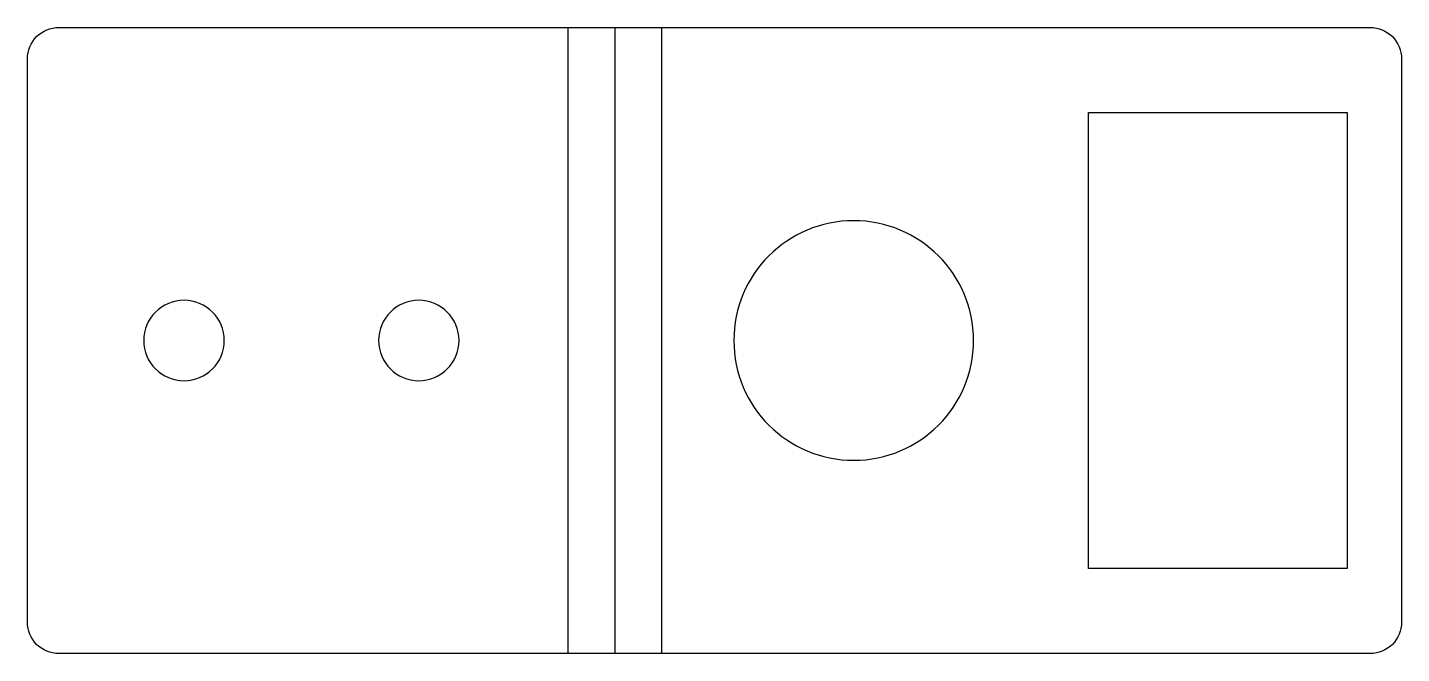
# Model space of a CAD drawing. Header units: inches. Extents: x -0.1 to 4.29, y 0 to 2.
import ezdxf

# ---------------------------------------------------------------- set-up
doc = ezdxf.new("R2010")
doc.units = ezdxf.units.IN

msp = doc.modelspace()

# ---------------------------------------------------------------- linework, layer by layer
at = {"layer": 'BEND'}
msp.add_line((1.7764, 2), (1.7764, 0), dxfattribs=at)
at = {"layer": 'BEND_EXTENT'}
for p, q in [((1.6272, 0), (1.6272, 2)), ((1.9256, 2), (1.9256, 0))]:
    msp.add_line(p, q, dxfattribs=at)
at = {"layer": 'INTERIOR_PROFILES'}
msp.add_lwpolyline([(4.116, 0.2717), (3.2892, 0.2717), (3.2892, 1.7283), (4.116, 1.7283)], close=True, dxfattribs=at)
at = {"layer": 'INTERIOR_PROFILES', "extrusion": (0, 0, -1)}
for centre, radius in [((-2.5392, 1), 0.3828), ((-0.4, 1), 0.1285), ((-1.15, 1), 0.1285)]:
    msp.add_circle(centre, radius, dxfattribs=at)
at = {"layer": 'OUTER_PROFILES'}
msp.add_lwpolyline([(-0.1, 1.9, -0.414214), (0, 2), (4.1892, 2, -0.414214), (4.2892, 1.9), (4.2892, 0.1, -0.414214), (4.1892, 0), (0, 0, -0.414214), (-0.1, 0.1)], format="xyb", close=True, dxfattribs=at)

doc.saveas('drawing.dxf')
